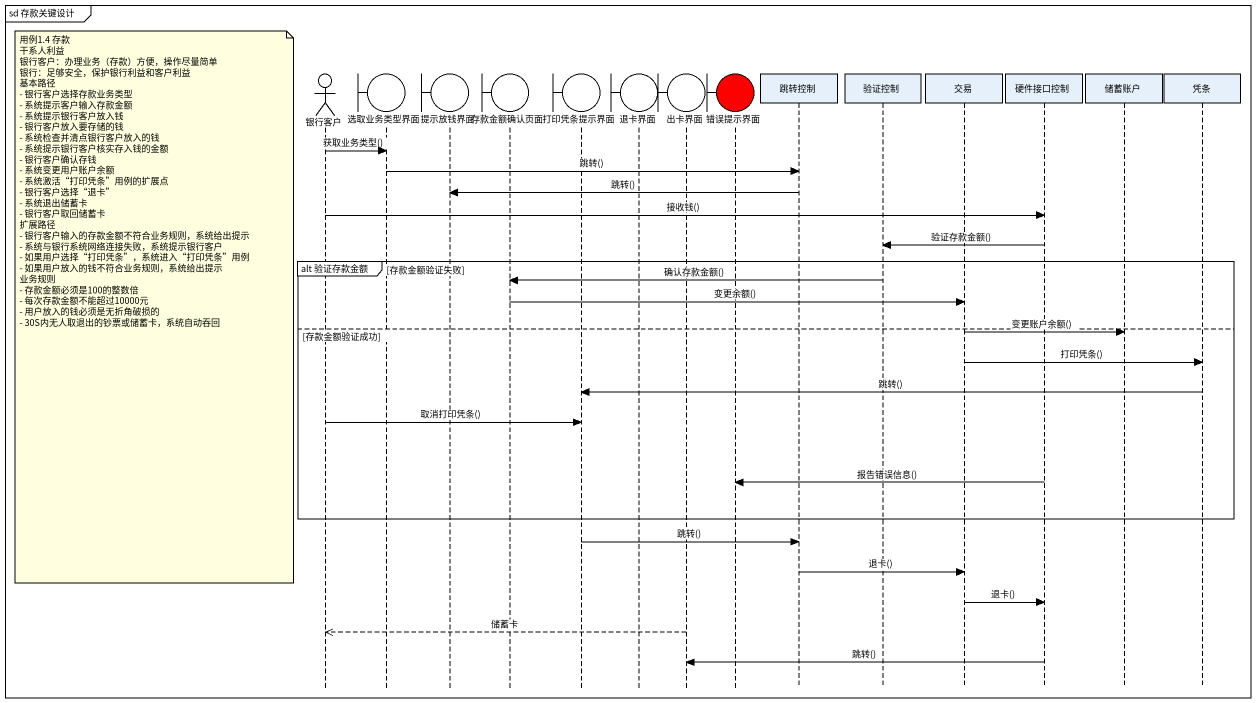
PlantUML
@startuml
mainframe sd 存款关键设计
hide footbox
actor 银行客户
boundary 选取业务类型界面
boundary 提示放钱界面
boundary 存款金额确认页面
boundary 打印凭条提示界面
boundary 退卡界面
boundary 出卡界面
boundary 错误提示界面 #FF0000
participant 跳转控制
participant 验证控制
participant 交易
participant 硬件接口控制
participant 储蓄账户
participant 凭条

银行客户 -> 选取业务类型界面 : 获取业务类型()
选取业务类型界面 -> 跳转控制 : 跳转()
跳转控制 -> 提示放钱界面 : 跳转()
银行客户 -> 硬件接口控制 : 接收钱()
硬件接口控制 -> 验证控制 : 验证存款金额()
group alt 验证存款金额 [存款金额验证失败]
  验证控制 -> 存款金额确认页面 : 确认存款金额()
  存款金额确认页面 -> 交易 : 变更余额()
  note left of 银行客户
    用例1.4 存款
    干系人利益
    银行客户：办理业务（存款）方便，操作尽量简单
    银行：足够安全，保护银行利益和客户利益
    基本路径
    - 银行客户选择存款业务类型
    - 系统提示客户输入存款金额
    - 系统提示银行客户放入钱
    - 银行客户放入要存储的钱
    - 系统检查并清点银行客户放入的钱
    - 系统提示银行客户核实存入钱的金额
    - 银行客户确认存钱
    - 系统变更用户账户余额
    - 系统激活“打印凭条”用例的扩展点
    - 银行客户选择“退卡”
    - 系统退出储蓄卡
    - 银行客户取回储蓄卡
    扩展路径
    - 银行客户输入的存款金额不符合业务规则，系统给出提示
    - 系统与银行系统网络连接失败，系统提示银行客户
    - 如果用户选择“打印凭条”，系统进入“打印凭条”用例
    - 如果用户放入的钱不符合业务规则，系统给出提示
    业务规则
    - 存款金额必须是100的整数倍
    - 每次存款金额不能超过10000元
    - 用户放入的钱必须是无折角破损的
    - 30S内无人取退出的钞票或储蓄卡，系统自动吞回
  end note
else 存款金额验证成功
  交易 -> 储蓄账户 : 变更账户余额()
  交易 -> 凭条 : 打印凭条()
  凭条 -> 打印凭条提示界面 : 跳转()
  银行客户 -> 打印凭条提示界面 : 取消打印凭条()
  硬件接口控制 -> 错误提示界面 : 报告错误信息()
end
打印凭条提示界面 -> 跳转控制 : 跳转()
跳转控制 -> 交易 : 退卡()
交易 -> 硬件接口控制 : 退卡()
出卡界面 -->> 银行客户 : 储蓄卡
硬件接口控制 -> 出卡界面 : 跳转()
@enduml
